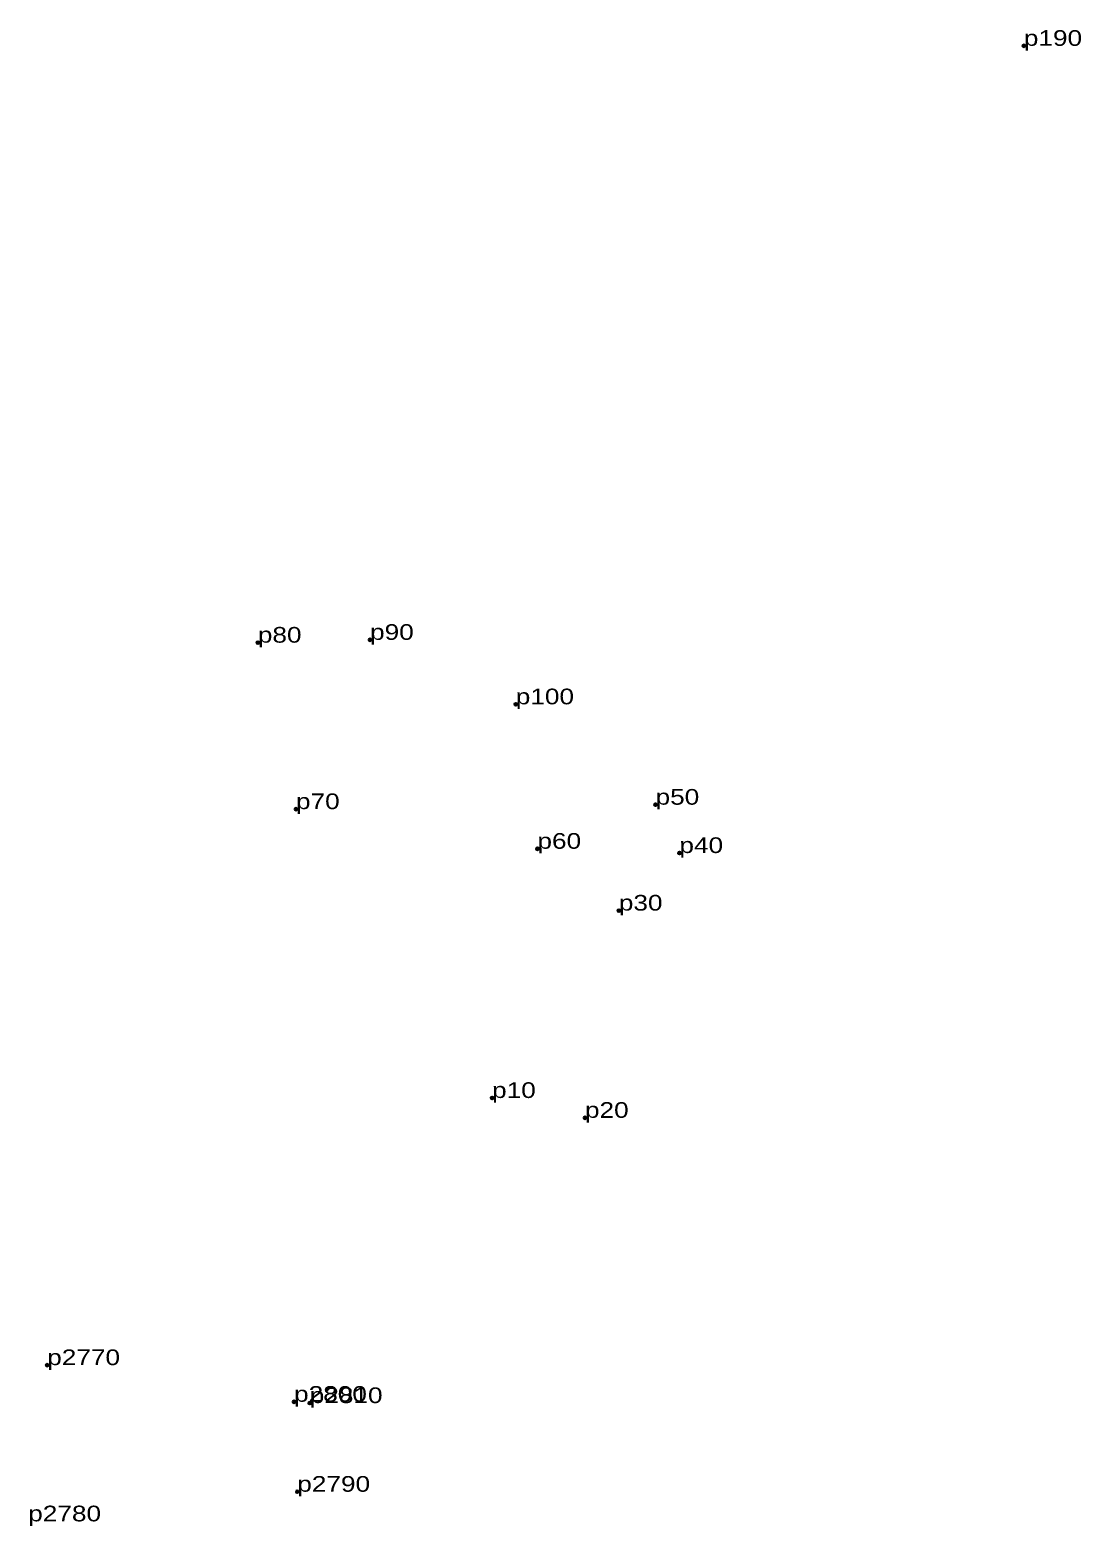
# Model space of a CAD drawing. Header units: metres. Extents: x 536582 to 540651, y 1835980 to 1838064.
# Drawn here: x 538614.9 to 538735.7, y 1836936.8 to 1837108.6 of the extents above; entities that cross this region are included whole.
import ezdxf

# ---------------------------------------------------------------- set-up
doc = ezdxf.new("R2010")
doc.units = ezdxf.units.M
doc.header["$LTSCALE"] = 0.72
doc.header["$PDMODE"] = 32
doc.header["$PDSIZE"] = 0.36
doc.layers.add('12', color=7, linetype='Continuous')
doc.layers.add('7', color=7, linetype='Continuous')

msp = doc.modelspace()

# ---------------------------------------------------------------- linework, layer by layer
at = {"layer": '7'}
for p in [(538729.1, 1837106.77), (538653.99, 1837038.55), (538641.1, 1837038.23), (538670.73, 1837031.15), (538686.79, 1837019.62), (538645.48, 1837019.11), (538673.22, 1837014.56), (538689.53, 1837014.07), (538682.57, 1837007.46), (538668.01, 1836985.94), (538678.68, 1836983.66), (538616.9, 1836955.26), (538645.26, 1836951.05), (538647.06, 1836950.9), (538645.63, 1836940.72)]:
    msp.add_point(p, dxfattribs=at)

# ---------------------------------------------------------------- texts
at = {"layer": '12', "width": 1.25}
for s, p in [('p190', (538729.1, 1837106.77)), ('p90', (538653.99, 1837038.55)), ('p80', (538641.1, 1837038.23)), ('p100', (538670.73, 1837031.15)), ('p50', (538686.79, 1837019.62)), ('p70', (538645.48, 1837019.11)), ('p60', (538673.22, 1837014.56)), ('p40', (538689.53, 1837014.07)), ('p30', (538682.57, 1837007.46)), ('p10', (538668.01, 1836985.94)), ('p20', (538678.68, 1836983.66)), ('p2770', (538616.9, 1836955.26)), ('p2800', (538645.26, 1836951.05)), ('p2810', (538647.06, 1836950.9)), ('p2790', (538645.63, 1836940.72)), ('p2780', (538614.72, 1836937.32))]:
    msp.add_text(s, height=1.8, dxfattribs=at).set_placement(p)

doc.saveas('drawing.dxf')
